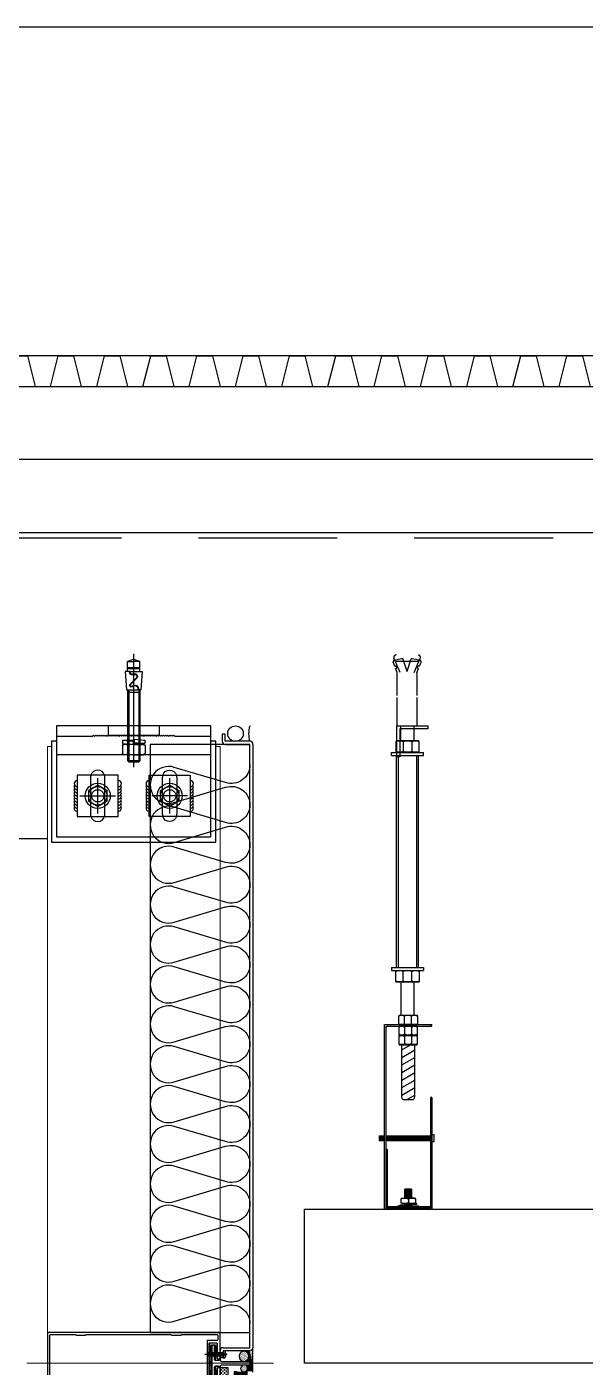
# Model space of a CAD drawing. Header units: millimetres. Extents: x 17311 to 801382, y -242618 to -104888.
# Drawn here: x 159675 to 160219, y -219112 to -217808 of the extents above; entities that cross this region are included whole.
import ezdxf

# ---------------------------------------------------------------- set-up
doc = ezdxf.new("R2010")
doc.units = ezdxf.units.MM
doc.header["$LTSCALE"] = 250
for name, pattern in [('A2', [8, 2, -2, 2, -2]), ('CENTER', [50.8, 31.75, -6.35, 6.35, -6.35]), ('CENTER2', [28.575, 19.05, -3.175, 3.175, -3.175]), ('HID', [2.8, 1.8, -1]), ('HIDDEN', [9.525, 6.35, -3.175]), ('HIDDEN2', [4.7625, 3.175, -1.5875])]:
    doc.linetypes.add(name, pattern=pattern)
for name, color, linetype in [('4-Pipe', 4, 'Continuous'), ('A-ELE-4', 4, 'Continuous'), ('A-ETC-8', 8, 'Continuous'), ('A-FIN', 6, 'Continuous'), ('A-FIN-8', 8, 'Continuous'), ('A-HAT-WIREMESH', 9, 'g_mesh'), ('A-WP', 1, 'HID'), ('B-AR', 7, 'Continuous'), ('EXTRUSION', 7, 'Continuous'), ('fastener', 1, 'Continuous'), ('GLASS', 7, 'Continuous'), ('ISL', 251, 'Continuous'), ('polyamide', 6, 'Continuous'), ('S-TEEL', 4, 'Continuous'), ('SCREW', 1, 'Continuous'), ('SEALANT', 252, 'Continuous'), ('W200', 7, 'Continuous'), ('배수판', 251, 'Continuous')]:
    doc.layers.add(name, color=color, linetype=linetype)
doc.layers.add('A-ELE-9', color=9, linetype='Continuous', lineweight=5)
doc.layers.add('CEN', color=1, linetype='Continuous', lineweight=9)
doc.styles.add('Gdim', font='')
doc.styles.get('Gdim').set_extended_font_data('Dotum')
doc.linetypes.add('g_mesh', pattern='A,10,-0.8,["X",Gdim,S=0.6,R=0,X=-0.15,Y=-0.3],-0.8', length=11.6)
pattern_1 = [(90, (81579.6663, 89232.96467), (-0.15875, 0.079375), [0, -0.15875])]

# ---------------------------------------------------------------- blocks, each defined once
blk = doc.blocks.new('커튼월 히든바_F')
at = {"layer": 'GLASS', "transparency": 33554687}
h = blk.add_hatch(dxfattribs=at)
h.set_pattern_fill('ANSI37', color=253, scale=10, angle=90, style=0)
h.set_pattern_definition([(315, (-462.3626, 2021.3178), (0.8838835, 0.8838835), []), (45, (-462.3626, 2021.3178), (-0.8838835, 0.8838835), [])])
h.paths.add_polyline_path([(-182, 8.5, 0.198912), (-181.7, 7.8, 0.112366), (-194.3, 7.8, 0.198912), (-194, 8.5), (-194, 15.5), (-193, 15.5), (-193, 16.2, 0.414214), (-192.3, 15.5), (-183.8, 15.5, 0.414035), (-183.1, 16.2), (-183.1, 15.5), (-182, 15.5)])
at = {"layer": 'SEALANT', "transparency": 33554687}
h = blk.add_hatch(dxfattribs=at)
h.set_pattern_fill('ANSI37', color=253, scale=0.5)
h.set_pattern_definition([(225, (58237.0189, -22344.7967), (1.122532015, -1.122532015), []), (315, (58237.0189, -22344.7967), (1.122532015, 1.122532015), [])])
h.paths.add_polyline_path([(-168, 14.5), (-176, 14.5), (-176, 31, 0.032752), (-168, 30)])
at = {"layer": 'SEALANT'}
h = blk.add_hatch(dxfattribs=at)
h.set_pattern_fill('DASH', color=253, scale=0.5, angle=90, style=0)
h.set_pattern_definition([(270, (-24016.0779, 66483.7451), (1.5875, -1.5875), [1.5875, -1.5875])])
h.paths.add_polyline_path([(-168, 14.5), (-176, 14.5), (-176, 4.5), (-168, 4.5)])
h = blk.add_hatch(dxfattribs=at)
h.set_pattern_fill('DOTS', color=8, scale=10, angle=248.1986)
h.set_pattern_definition([(248.1986, (-86538.2096, -35092.0081), (0.464238432, -0.5222680618), [0, -0.625])])
edge = h.paths.add_edge_path()
edge.add_ellipse((-191.4, 4.9), major_axis=(0, 3.37), ratio=1, start_angle=0, end_angle=360, ccw=False)
at = {"layer": 'SEALANT', "transparency": 33554687}
h = blk.add_hatch(dxfattribs=at)
h.set_pattern_fill('DOTS', color=253, scale=0.1, angle=90)
h.set_pattern_definition(pattern_1)
h.paths.add_polyline_path([(-167.9, 2.7), (-166.1, 2.7), (-166.1, 2.9), (-166.1, 3.8), (-166.1, 4.5), (-167.5, 4.5, -0.362029), (-168, 4.9, -0.057613), (-168.3, 2.5), (-168.1, 2.7, -0.198912)])
h = blk.add_hatch(dxfattribs=at)
h.set_pattern_fill('DOTS', color=253, scale=0.1, angle=270)
h.set_pattern_definition(pattern_1)
h.paths.add_polyline_path([(-167.9, -2.7), (-166.1, -2.7), (-166.1, -3), (-166.1, -3.8), (-166.1, -4.5), (-167.5, -4.5, 0.362029), (-168, -4.9, 0.057613), (-168.3, -2.5), (-168.1, -2.7, 0.198912)])
at = {"layer": 'B-AR'}
for points in [[(-165.3, 19, -0.414214), (-164.3, 20), (-158, 20, -0.414214), (-157.5, 19.5), (-157.5, -19.5, -0.414214), (-158, -20), (-164.3, -20, -0.414214), (-165.3, -19), (-165.3, -4.7, 0.414214), (-165.5, -4.5), (-167.5, -4.5, 0.414214), (-168, -5), (-168, -30), (0, -30), (0, 30), (-168, 30), (-168, 5, 0.414214), (-167.5, 4.5), (-165.5, 4.5, 0.414214), (-165.3, 4.7)], [(-130.6, -28), (-165.2, -28, -0.414214), (-165.7, -27.5), (-165.7, -22.7, -0.414214), (-165.2, -22.2), (-155.8, -22.2, 0.414214), (-155.3, -21.7), (-155.3, 21.7, 0.414214), (-155.8, 22.2), (-165.2, 22.2, -0.414214), (-165.7, 22.7), (-165.7, 27.5, -0.414214), (-165.2, 28), (-130.6, 28), (-130.1, 27.5), (-120.9, 27.5), (-120.4, 28), (-37.6, 28), (-37.1, 27.5), (-27.9, 27.5), (-27.4, 28), (-3, 28, -0.414214), (-2.5, 27.5), (-2.5, -27.5, -0.414214), (-3, -28), (-27.4, -28), (-27.9, -27.5), (-37.1, -27.5), (-37.6, -28), (-120.4, -28), (-120.9, -27.5), (-130.1, -27.5)], [(-163.6, -2.7, -0.414214), (-162.6, -3.7), (-162.6, -4.6, 0.298217), (-162.9, -5.1, 0.298217), (-162.6, -5.5), (-162.6, -16.3, 0.298217), (-162.9, -16.8, 0.414214), (-162.4, -17.3), (-160.4, -17.3, 0.414214), (-159.9, -16.8, 0.236068), (-160.1, -16.4), (-160.1, -0.4, 0.236068), (-159.9, 0, 0.236068), (-160.1, 0.4), (-160.1, 16.4, 0.236068), (-159.9, 16.8, 0.414214), (-160.4, 17.3), (-162.4, 17.3, 0.414214), (-162.9, 16.8, 0.298217), (-162.6, 16.3), (-162.6, 5.5, 0.298217), (-162.9, 5.1, 0.298217), (-162.6, 4.6), (-162.6, 3.7, -0.414214), (-163.6, 2.7), (-167.9, 2.7, 0.198912), (-168.1, 2.7), (-169, 1.8, -0.198911), (-169.7, 1.5), (-195.8, 1.5, 0.414214), (-197.3, 0, 0.414214), (-195.8, -1.5), (-169.7, -1.5, -0.198912), (-169, -1.8), (-168.3, -2.5, 0.198912), (-167.6, -2.7)]]:
    blk.add_lwpolyline(points, format="xyb", close=True, dxfattribs=at)
at = {"layer": 'CEN', "ltscale": 0.005}
blk.add_line((20, 0), (-220, 0), dxfattribs=at)
at = {"layer": 'GLASS', "color": 1, "linetype": 'Continuous'}
for p, q in [((-193.3, 15.5, 0), (-193.3, 22.5, 0)), ((-182.8, 15.5, 0), (-182.8, 22.5, 0))]:
    blk.add_line(p, q, dxfattribs=at)
at = {"layer": 'GLASS', "color": 1, "linetype": 'Continuous', "elevation": 0}
blk.add_lwpolyline([(-182, 8.5, 0.198912), (-181.7, 7.8, 0.112366), (-194.3, 7.8, 0.198912), (-194, 8.5), (-194, 15.5), (-193, 15.5), (-193, 16.2, 0.414214), (-192.3, 15.5), (-183.8, 15.5, 0.414035), (-183.1, 16.2), (-183.1, 15.5), (-182, 15.5)], format="xyb", close=True, dxfattribs=at)
for points in [[(-193, 15.5), (-193, 22.5), (-194, 22.5), (-194, 15.5)], [(-183.1, 15.5), (-183.1, 22.5), (-182, 22.5), (-182, 15.5)]]:
    blk.add_lwpolyline(points, close=True, dxfattribs=at)
for points in [[(-183.1, 16.2, -0.414214), (-183.8, 15.5), (-192.3, 15.5, -0.414214), (-193, 16.2), (-193, 22, -0.414214), (-192.5, 22.5), (-188.5, 22.5), (-188, 22), (-187.5, 22.5), (-183.6, 22.5, -0.414214), (-183.1, 22), (-183.1, 16.2)], [(-183.6, 16.2), (-183.6, 21.8, 0.414214), (-183.8, 22), (-192.3, 22, 0.414214), (-192.5, 21.8), (-192.5, 16.2, 0.414214), (-192.3, 16), (-183.8, 16, 0.414214), (-183.6, 16.2)]]:
    blk.add_lwpolyline(points, format="xyb", dxfattribs=at)
at = {"layer": 'GLASS', "color": 8, "linetype": 'Continuous'}
for centre in [(-191.6, 21.2, 0), (-191.6, 19.7, 0), (-191.6, 18.2, 0), (-191.6, 16.7, 0), (-190.3, 21.2, 0), (-190.3, 19.7, 0), (-190.3, 18.2, 0), (-190.3, 16.7, 0), (-188.8, 21.2, 0), (-188.8, 19.7, 0), (-188.8, 18.2, 0), (-188.8, 16.7, 0), (-187.3, 21.2, 0), (-187.3, 19.7, 0), (-187.3, 18.2, 0), (-187.3, 16.7, 0), (-185.8, 21.2, 0), (-185.8, 19.7, 0), (-185.8, 18.2, 0), (-185.8, 16.7, 0), (-184.3, 21.2, 0), (-184.3, 19.7, 0), (-184.3, 18.2, 0), (-184.3, 16.7, 0)]:
    blk.add_circle(centre, 0.65, dxfattribs=at)
at = {"layer": 'polyamide', "color": 5}
blk.add_lwpolyline([(-159.7, -17.9), (-159.7, 0), (-159.7, -17.9), (-163.1, -17.9), (-163.1, -3.5), (-163.6, -3), (-166.1, -3), (-166.1, -3.8), (-165.6, -4.3), (-165.1, -4.3), (-165.1, -6.4), (-164.8, -6.7), (-164.8, -17), (-165.1, -17), (-165.1, -19), (-164.6, -19.5), (-158.2, -19.5), (-157.7, -19), (-157.7, -17), (-158, -17), (-158, -6.5), (-157.7, -6.5), (-157.7, -2), (-158, -2), (-158, 2), (-157.7, 2), (-157.7, 6.5), (-158, 6.5), (-158, 17), (-157.7, 17), (-157.7, 19), (-158.2, 19.5), (-164.6, 19.5), (-165.1, 19), (-165.1, 17), (-164.8, 17), (-164.8, 6.7), (-165.1, 6.4), (-165.1, 4.3), (-165.6, 4.3), (-166.1, 3.8), (-166.1, 2.9), (-163.6, 2.9), (-163.1, 3.4), (-163.1, 17.8), (-159.7, 17.8), (-159.7, 0)], dxfattribs=at)
at = {"layer": 'SEALANT', "color": 4}
blk.add_lwpolyline([(-168, 30, -0.032752), (-176, 31)], format="xyb", dxfattribs=at)
blk.add_lwpolyline([(-168, 14.5), (-176, 14.5), (-176, 4.5), (-168, 4.5)], close=True, dxfattribs=at)
at = {"layer": 'SEALANT', "color": 8}
for centre, start, end in [((-179.4, 5.1), 346.7784, 359.2245), ((-179.4, -5.1), 0.7755, 13.2216)]:
    blk.add_arc(centre, 11.4, start, end, dxfattribs=at)
at = {"layer": 'SEALANT', "color": 4, "extrusion": (0, 0, -1)}
blk.add_ellipse((-191.4, 4.9, 0), major_axis=(0, 3.37), ratio=1, dxfattribs=at)
blk = doc.blocks.new('PH-4-16')
at = {"layer": 'SCREW'}
for p, q in [((-1.5, 0), (-1.5, -1)), ((1.5, 0), (1.5, -1.6)), ((0.1, -0.9), (-2, -1.2)), ((-2, -1.2), (-1.5, -1)), ((0.1, -1), (-2, -1.3)), ((-2, -1.3), (-1.5, -1.5)), ((2, -1.8), (-2, -2.4)), ((-2, -2.4), (-1.5, -2.2)), ((-2, -2.5), (-1.5, -2.7)), ((2, -3), (-2, -3.7)), ((-2, -3.6), (-1.5, -3.5)), ((-2, -3.8), (-1.5, -4)), ((2, -4.3), (-2, -4.9)), ((-2, -4.9), (-1.5, -4.7)), ((-2, -5), (-1.5, -5.2)), ((2, -5.5), (-2, -6.2)), ((-2, -6.1), (-1.5, -5.9)), ((-2, -6.2), (-1.5, -6.4)), ((2, -6.7), (-2, -7.4)), ((-2, -7.4), (-1.5, -7.2)), ((-2, -7.5), (-1.5, -7.7)), ((2, -8), (-2, -8.6)), ((-2, -8.6), (-1.5, -8.4)), ((-2, -8.7), (-1.5, -8.9)), ((2, -9.2), (-2, -9.9)), ((-2, -9.9), (-1.5, -9.7)), ((-2, -10), (-1.5, -10.2)), ((2, -10.5), (-2, -11.1)), ((-2, -11.1), (-1.5, -10.9)), ((-2, -11.2), (-1.5, -11.4)), ((2, -1.9), (-2, -2.5)), ((2, -3.1), (-2, -3.8)), ((2, -4.4), (-2, -5)), ((2, -5.6), (-2, -6.3)), ((2, -6.9), (-2, -7.5)), ((2, -8.1), (-2, -8.7)), ((2, -9.3), (-2, -10)), ((2, -10.6), (-2, -11.2)), ((0.1, -0.9), (-1.5, -1)), ((0.1, -1), (-1.5, -1.5)), ((-1.5, -1.5), (-1.5, -2.2)), ((1.5, -1.6), (-1.5, -2.2)), ((1.5, -2.1), (-1.5, -2.7)), ((-1.5, -2.7), (-1.5, -3.5)), ((1.5, -2.8), (-1.5, -3.5)), ((1.5, -3.3), (-1.5, -4)), ((1.5, -4.1), (-1.5, -4.7)), ((1.5, -4.6), (-1.5, -5.2)), ((-1.5, -5.2), (-1.5, -5.9)), ((1.5, -5.3), (-1.5, -5.9)), ((1.5, -5.8), (-1.5, -6.4)), ((-1.5, -6.4), (-1.5, -7.2)), ((1.5, -6.5), (-1.5, -7.2)), ((1.5, -7.1), (-1.5, -7.7)), ((-1.5, -7.7), (-1.5, -8.4)), ((1.5, -7.8), (-1.5, -8.4)), ((1.5, -8.3), (-1.5, -8.9)), ((-1.5, -8.9), (-1.5, -9.7)), ((1.5, -9), (-1.5, -9.7)), ((1.5, -9.5), (-1.5, -10.2)), ((-1.5, -10.2), (-1.5, -10.9)), ((1.5, -10.3), (-1.5, -10.9)), ((1.5, -10.8), (-1.5, -11.4)), ((-1.5, -11.4), (-1.5, -14.5)), ((-1.1, -12.6), (-1.1, -14.5)), ((1.5, -14.5), (0.4, -12.2)), ((1.5, -1.6), (2, -1.8)), ((2, -1.9), (1.5, -2.1)), ((1.5, -2.1), (1.5, -2.8)), ((2, -3), (1.5, -2.8)), ((2, -3.1), (1.5, -3.3)), ((1.5, -3.3), (1.5, -4.1)), ((2, -4.3), (1.5, -4.1)), ((2, -4.4), (1.5, -4.6)), ((1.5, -4.6), (1.5, -5.3)), ((2, -5.5), (1.5, -5.3)), ((2, -5.6), (1.5, -5.8)), ((1.5, -5.8), (1.5, -6.5)), ((2, -6.7), (1.5, -6.5)), ((2, -6.9), (1.5, -7.1)), ((1.5, -7.1), (1.5, -7.8)), ((2, -8), (1.5, -7.8)), ((2, -8.1), (1.5, -8.3)), ((1.5, -8.3), (1.5, -9)), ((2, -9.2), (1.5, -9)), ((2, -9.3), (1.5, -9.5)), ((1.5, -9.5), (1.5, -10.3)), ((2, -10.5), (1.5, -10.3)), ((2, -10.6), (1.5, -10.8)), ((1.5, -10.8), (1.5, -14.5)), ((-1.5, -14.5), (-1.1, -14.5)), ((0, -16), (-1.5, -14.5)), ((-1.1, -14.5), (0, -16)), ((0, -16), (1.5, -14.5))]:
    blk.add_line(p, q, dxfattribs=at)
at = {"layer": 'SCREW', "color": 1, "linetype": 'CENTER'}
blk.add_line((0, 4), (0, -17.7), dxfattribs=at)
at = {"layer": 'SCREW', "linetype": 'HIDDEN2'}
blk.add_line((-1.5, -4), (-1.5, -4.7), dxfattribs=at)
at = {"layer": 'SCREW'}
blk.add_lwpolyline([(3.5, 1), (3.5, 0), (-3.5, 0), (-3.5, 1, -0.336479), (-2.5, 2.2, -0.138717), (2.5, 2.2, -0.336479)], format="xyb", close=True, dxfattribs=at)
blk.add_lwpolyline([(-2.5, 2.2), (-2.3, 2), (-2.1, 1.9), (-1.8, 1.9), (-1.5, 2), (-1.3, 2), (-1, 2.1), (-0.8, 2.1), (-0.7, 2.1), (-0.6, 2.1), (-0.5, 2), (-0.5, 1.8), (-0.5, 1.6), (-0.5, 1.4), (-0.5, 1.2), (-0.5, 1), (-0.5, 0.8), (-0.4, 0.7), (-0.3, 0.6), (-0.1, 0.6), (0, 0.5), (0.1, 0.6), (0.3, 0.6), (0.4, 0.7), (0.5, 0.8), (0.5, 1), (0.5, 1.2), (0.5, 1.4), (0.5, 1.6), (0.5, 1.8), (0.5, 2), (0.6, 2.1), (0.7, 2.1), (0.8, 2.1), (1, 2.1), (1.3, 2), (1.5, 2), (1.8, 1.9), (2.1, 1.9), (2.3, 2), (2.5, 2.2)], dxfattribs=at)
for centre, radius, start, end in [((-1.9, -1.2), 0.0931, 139.8661, 209.9246), ((-1.9, -2.5), 0.0931, 139.8661, 209.9246), ((-1.9, -3.7), 0.0931, 139.8661, 209.9246), ((-1.9, -4.9), 0.0931, 139.8661, 209.9246), ((-1.9, -6.2), 0.0931, 139.8661, 209.9246), ((-1.9, -7.4), 0.0931, 139.8661, 209.9246), ((-1.9, -8.7), 0.0931, 139.8661, 209.9246), ((-1.9, -9.9), 0.0931, 139.8661, 209.9246), ((-1.9, -11.2), 0.0931, 139.8661, 209.9246), ((-0.3, -12.6), 0.815, 27.365, 180), ((0, -0.9), 0.0605, 310.7271, 69.3149), ((1.9, -1.8), 0.0931, 319.8661, 29.9246), ((1.9, -3.1), 0.0931, 319.8661, 29.9246), ((1.9, -4.3), 0.0931, 319.8661, 29.9246), ((1.9, -5.6), 0.0931, 319.8661, 29.9246), ((1.9, -6.8), 0.0931, 319.8661, 29.9246), ((1.9, -8), 0.0931, 319.8661, 29.9246), ((1.9, -9.3), 0.0931, 319.8661, 29.9246), ((1.9, -10.5), 0.0931, 319.8661, 29.9246)]:
    blk.add_arc(centre, radius, start, end, dxfattribs=at)
blk = doc.blocks.new('A$C632c858f')
at = {"layer": 'A-ETC-8'}
blk.add_arc((-2.8, 0), 24, 341.8248, 18.1752, dxfattribs=at)
blk.add_ellipse((34, 0), major_axis=(7.59, 0), ratio=0.987937, dxfattribs=at)
blk = doc.blocks.new('m12 set anchor')
at = {"layer": 'A-ETC-8'}
for p, q in [((0, 14), (-9.5, 14)), ((-4.8, 21), (-6, 19.8)), ((-6, 19.8), (6, 19.8)), ((-6, -49), (-6, 19.8)), ((-4.8, 21), (4.8, 21)), ((-4.8, -49), (-4.8, 21)), ((0, 26), (0, -84)), ((0, 14), (9.5, 14)), ((6, 19.8), (4.8, 21)), ((4.8, -49), (4.8, 21)), ((6, -49), (6, 19.8)), ((-11, 5.5), (-11, 12.5)), ((-10.8, 3), (-0.5, 4)), ((-10.8, 0), (-10.8, 3)), ((-10.8, 0), (-0.5, 1)), ((-10.8, 0), (0.5, 0)), ((0, 4), (-9.5, 4)), ((-5.5, 5.5), (-5.5, 12.5)), ((-0.5, 1), (-0.5, 4)), ((10.7, 3), (-0.5, 3)), ((0, 4), (9.5, 4)), ((0.5, 2), (10.7, 3)), ((0.5, -1), (0.5, 2)), ((0.5, -1), (10.7, 0)), ((5.5, 5.5), (5.5, 12.5)), ((10.7, 0), (10.7, 3)), ((11, 5.5), (11, 12.5)), ((-8.2, -67), (-7, -49)), ((-7, -49), (0, -49)), ((6, -46.6), (-6, -46.6)), ((0, -49), (3.9, -49)), ((7, -49), (4.4, -49)), ((8.2, -67), (7, -49)), ((2.6, -60.8), (-3.6, -54.7)), ((2.9, -60.5), (-3.2, -54.4)), ((-2.4, -64.1), (1.2, -64.1)), ((-2.4, -64.6), (1.2, -64.6)), ((-3.6, -67), (-8.2, -67)), ((-6, -67), (-6, -76.6)), ((6, -69.4), (-6, -69.4)), ((6, -70.6), (-6, -70.6)), ((0, -79), (-6, -76.6)), ((-6, -76.6), (0, -76.6)), ((-2.4, -67), (0, -67)), ((0, -67), (8.2, -67)), ((6, -76.6), (0, -76.6)), ((0, -79), (6, -76.6)), ((6, -67), (6, -76.6))]:
    blk.add_line(p, q, dxfattribs=at)
for centre, radius, start, end in [((-9.5, 12.5), 1.47, 90, 180), ((-7, 12.5), 1.47, 0, 90), ((-4, 12.5), 1.47, 90, 180), ((4, 12.5), 1.47, 0, 90), ((7, 12.5), 1.47, 90, 180), ((9.5, 12.5), 1.47, 0, 90), ((-9.5, 5.5), 1.47, 180, 270), ((-7, 5.5), 1.47, 270, 0), ((-4, 5.5), 1.47, 180, 270), ((4, 5.5), 1.47, 270, 0), ((7, 5.5), 1.47, 180, 270), ((9.5, 5.5), 1.47, 270, 0), ((-2.4, -53.5), 1.68, 45, 225), ((1, -50.1), 3.6, 225, 18.0378), ((1, -50.1), 3.12, 225, 20.9333), ((-2.4, -65.8), 1.68, 90, 225.5847), ((-2.4, -53.5), 1.2, 45, 225), ((-2.4, -65.8), 1.2, 90, 270), ((1.2, -62.2), 2.4, 270, 45), ((1.2, -62.2), 1.92, 270, 45)]:
    blk.add_arc(centre, radius, start, end, dxfattribs=at)
blk = doc.blocks.new('A$C71b1a491')
h = blk.add_hatch()
h.set_pattern_fill('ANSI31', color=256, scale=2, angle=345, style=0)
h.set_pattern_definition([(30, (-69980.404, 28209.7964), (-3.175, 5.4992613), [])])
h.paths.add_polyline_path([(34.5, 159.9), (21.8, 159.9), (21.8, 109.1, 0.414214), (24.6, 106.3), (31.7, 106.3, 0.414214), (34.5, 109.1)])
h = blk.add_hatch()
h.set_pattern_fill('ANSI31', color=256, scale=5.333333, angle=345, style=0)
h.set_pattern_definition([(30, (-1833.8907, 253.7982), (-0.33333333, 0.57735027), [])])
h.paths.add_polyline_path([(31.5, 19.3), (25, 19.3), (25, 10.6), (31.5, 10.6)])
at = {"linetype": 'A2'}
for p, q in [((22.1, 535.3), (14.2, 533.5)), ((20.3, 521.9), (14.3, 535.8)), ((40, 533.5), (32.1, 535.3)), ((33.9, 521.9), (39.9, 535.8)), ((15, 528), (13.4, 532)), ((15, 528), (16.2, 528.5)), ((15.9, 525.7), (17.2, 526.2)), ((17.4, 521.9), (15.9, 525.7)), ((17.2, 526.2), (16.2, 528.5)), ((37.8, 532.8), (16.4, 532.8)), ((17.4, 499.7), (17.4, 521.9)), ((27.1, 523), (23.4, 534.5)), ((27.1, 523), (30.8, 534.5)), ((36.7, 521.9), (38.3, 525.7)), ((36.7, 521.9), (36.7, 499.7)), ((37, 526.2), (38, 528.5)), ((38.3, 525.7), (37, 526.2)), ((39.2, 528), (38, 528.5)), ((39.2, 528), (40.8, 532)), ((17.4, 470), (17.4, 497.5)), ((36.7, 497.5), (36.7, 470))]:
    blk.add_line(p, q, dxfattribs=at)
for p, q in [((21.1, 455.5), (21.1, 470)), ((33.9, 455.5), (33.9, 470)), ((11.9, 444.1), (43.1, 444.1)), ((11.9, 441.3), (11.9, 444.1)), ((23.3, 454.5), (23.3, 445.1)), ((31.8, 454.5), (31.8, 445.1)), ((43.1, 441.3), (43.1, 444.1)), ((11.9, 441.3), (43.1, 441.3)), ((16.9, 235), (16.9, 441.3)), ((38.2, 235), (38.2, 441.3)), ((11.9, 235), (43.1, 235)), ((11.9, 235), (11.9, 232.2)), ((43.1, 235), (43.1, 232.2)), ((11.9, 232.2), (43.1, 232.2)), ((23.3, 221.8), (23.3, 231.2)), ((31.8, 221.8), (31.8, 231.2)), ((21.2, 188.6), (21.2, 220.8)), ((33.8, 188.6), (33.8, 220.8)), ((18.9, 187.8), (19.5, 188.6)), ((18.9, 180.3), (18.9, 187.8)), ((19.5, 188.6), (36.5, 188.6)), ((24.6, 180.3), (24.6, 187.8)), ((31.4, 180.3), (31.4, 187.8)), ((36.5, 188.6), (37.1, 187.8)), ((37.1, 187.8), (37.1, 180.3)), ((5.2, 0), (5.2, 179.5)), ((5.2, 179.5), (51.1, 179.5)), ((6.6, 1.4), (6.6, 178.1)), ((6.6, 178.1), (51.1, 178.1)), ((19.5, 179.5), (18.9, 180.3)), ((19.5, 178.1), (18.9, 177.3)), ((18.9, 177.3), (18.9, 169.8)), ((18.9, 169.8), (19.5, 169)), ((36.5, 179.5), (19.5, 179.5)), ((36.5, 178.1), (19.5, 178.1)), ((24.6, 177.3), (24.6, 169.8)), ((31.4, 177.3), (31.4, 169.8)), ((37.1, 180.3), (36.5, 179.5)), ((37.1, 177.3), (36.5, 178.1)), ((36.5, 169), (37.1, 169.8)), ((37.1, 169.8), (37.1, 177.3)), ((51.1, 178.1), (51.1, 179.5)), ((19.5, 169), (18.9, 168.2)), ((18.9, 168.2), (18.9, 160.7)), ((18.9, 160.7), (19.5, 159.9)), ((19.5, 169), (36.5, 169)), ((36.5, 169), (19.5, 169)), ((19.5, 159.9), (36.5, 159.9)), ((21.8, 109.1), (21.8, 159.9)), ((24.6, 168.2), (24.6, 160.7)), ((31.4, 168.2), (31.4, 160.7)), ((34.5, 109.1), (34.5, 159.9)), ((37.1, 168.2), (36.5, 169)), ((36.5, 159.9), (37.1, 160.7)), ((37.1, 160.7), (37.1, 168.2)), ((31.7, 106.3), (24.6, 106.3)), ((49.7, 108.5), (49.7, 1.4)), ((51.1, 108.5), (49.7, 108.5)), ((51.1, 108.5), (51.1, 0)), ((0, 71.4), (5.2, 71.4)), ((0, 71.4), (0, 66.7)), ((0, 70.7), (2.3, 66.7)), ((0, 69.2), (1.5, 66.7)), ((0, 67.8), (0.6, 66.7)), ((0, 66.7), (5.2, 66.7)), ((0.5, 71.3), (3.2, 66.7)), ((1.3, 71.3), (4, 66.7)), ((2.1, 71.3), (4.8, 66.7)), ((3, 71.4), (5.2, 67.6)), ((3.8, 71.4), (5.2, 69)), ((4.6, 71.4), (5.2, 70.5)), ((6.6, 71.4), (49.7, 71.4)), ((6.6, 70.2), (8.6, 66.7)), ((6.6, 68.7), (7.8, 66.7)), ((6.6, 67.3), (6.9, 66.7)), ((6.6, 66.7), (49.7, 66.7)), ((6.8, 71.3), (9.4, 66.7)), ((7.6, 71.3), (10.3, 66.7)), ((8.4, 71.3), (11.1, 66.7)), ((9.3, 71.3), (12, 66.7)), ((10.1, 71.3), (12.8, 66.7)), ((11, 71.3), (13.6, 66.7)), ((11.8, 71.3), (14.5, 66.7)), ((12.6, 71.3), (15.3, 66.7)), ((13.5, 71.3), (16.1, 66.7)), ((14.3, 71.3), (17, 66.7)), ((15.1, 71.4), (17.8, 66.7)), ((16, 71.4), (18.6, 66.7)), ((16.8, 71.4), (19.5, 66.7)), ((17.6, 71.4), (20.3, 66.7)), ((18.5, 71.4), (21.2, 66.7)), ((19.3, 71.4), (22, 66.7)), ((20.2, 71.4), (22.8, 66.7)), ((21, 71.4), (23.7, 66.7)), ((21.8, 71.4), (24.5, 66.7)), ((22.7, 71.4), (25.4, 66.7)), ((23.5, 71.4), (26.2, 66.7)), ((24.3, 71.4), (27, 66.7)), ((25.2, 71.4), (27.9, 66.7)), ((26, 71.4), (28.7, 66.7)), ((26.9, 71.4), (29.5, 66.7)), ((27.7, 71.4), (30.4, 66.7)), ((28.5, 71.4), (31.2, 66.7)), ((29.4, 71.4), (32.1, 66.7)), ((30.2, 71.4), (32.9, 66.7)), ((31.1, 71.4), (33.7, 66.7)), ((31.9, 71.4), (34.6, 66.7)), ((32.7, 71.4), (35.4, 66.7)), ((33.6, 71.4), (36.3, 66.7)), ((34.4, 71.4), (37.1, 66.7)), ((35.3, 71.4), (37.9, 66.7)), ((36.1, 71.4), (38.8, 66.7)), ((36.9, 71.4), (39.6, 66.7)), ((37.7, 71.4), (40.4, 66.7)), ((38.6, 71.4), (41.3, 66.7)), ((39.4, 71.4), (42.1, 66.7)), ((40.3, 71.4), (42.9, 66.7)), ((41.1, 71.4), (43.8, 66.7)), ((41.9, 71.4), (44.6, 66.7)), ((42.8, 71.4), (45.5, 66.7)), ((43.6, 71.4), (46.3, 66.7)), ((44.5, 71.4), (47.1, 66.7)), ((45.3, 71.4), (48, 66.7)), ((46.1, 71.4), (48.8, 66.7)), ((47, 71.4), (49.7, 66.7)), ((47.8, 71.4), (49.7, 68.1)), ((48.7, 71.4), (49.7, 69.5)), ((49.5, 71.4), (49.7, 71)), ((51.1, 72.5), (53.5, 72.5)), ((51.1, 65.6), (51.1, 72.5)), ((51.1, 65.6), (53.5, 65.6)), ((53.5, 65.6), (53.5, 72.5)), ((31.5, 19.3), (25, 19.3)), ((31.5, 19.3), (25, 19.3)), ((51.1, 0), (5.2, 0)), ((49.7, 1.4), (6.6, 1.4)), ((21.7, 10.6), (28.1, 10.6)), ((28.3, 9.6), (28.3, 6.6)), ((28.3, 9.6), (28.3, 6.6)), ((34.8, 10.6), (28.5, 10.6))]:
    blk.add_line(p, q)
at = {"linetype": 'HIDDEN'}
for p, q in [((18.6, 235), (18.6, 441.3)), ((36.5, 235), (36.5, 441.3))]:
    blk.add_line(p, q, dxfattribs=at)
at = {"elevation": 0}
for points in [[(38.9, 445.1), (38.9, 454.5), (38.2, 455.5), (16.9, 455.5), (16.2, 454.5), (16.2, 445.1), (16.9, 444.1), (38.2, 444.1)], [(38.9, 231.2), (38.9, 221.8), (38.2, 220.8), (16.9, 220.8), (16.2, 221.8), (16.2, 231.2), (16.9, 232.2), (38.2, 232.2)], [(21.7, 10.6), (34.8, 10.6), (35.3, 10.1), (35.3, 6.1), (34.8, 5.6), (21.7, 5.6), (21.2, 6.1), (21.2, 10.1)]]:
    blk.add_lwpolyline(points, close=True, dxfattribs=at)
for points in [[(38.9, 454.5, 0.218444), (31.8, 454.5, 0.182037), (23.3, 454.5, 0.218444), (16.2, 454.5)], [(38.9, 445.1, -0.218444), (31.8, 445.1, -0.182037), (23.3, 445.1, -0.218444), (16.2, 445.1)], [(38.9, 231.2, 0.218444), (31.8, 231.2, 0.182037), (23.3, 231.2, 0.218444), (16.2, 231.2)], [(38.9, 221.8, -0.218444), (31.8, 221.8, -0.182037), (23.3, 221.8, -0.218444), (16.2, 221.8)]]:
    blk.add_lwpolyline(points, format="xyb", dxfattribs=at)
for points in [[(49.2, 2), (7.1, 2), (7.1, 58.2), (7.8, 58.2), (7.8, 2.7), (48.5, 2.7)], [(25, 10.6), (25, 19.3)], [(25, 10.6), (25, 19.3)], [(31.5, 19.3), (31.5, 10.6)], [(31.5, 19.3), (31.5, 10.6)], [(48.5, 2.7), (48.5, 2.7), (49.2, 2.7), (49.2, 2.7)], [(49.2, 2.7), (49.2, 2)]]:
    blk.add_lwpolyline(points, dxfattribs=at)
for points in [[(18.3, 3.2), (37.9, 3.2, -0.414214), (38.1, 3), (38.1, 2.9, -0.414214), (37.9, 2.7), (18.3, 2.7, -0.414214), (18.1, 2.9), (18.1, 3, -0.414214)], [(20.4, 4.2), (36, 5.6, -0.414214), (36.2, 5.4), (36.2, 4.8, -0.414214), (36, 4.6), (20.5, 3.2, -0.414214), (20.3, 3.4), (20.2, 4, -0.414214)]]:
    blk.add_lwpolyline(points, format="xyb", close=True, dxfattribs=at)
at = {"linetype": 'A2'}
for centre, radius, start, end in [((16.4, 536.7), 2.27, 90, 203.4287), ((22.4, 534.2), 1.13, 17.6501, 102.5288), ((31.8, 534.2), 1.13, 77.4712, 162.3499), ((37.8, 536.7), 2.27, 336.5713, 90), ((14.5, 532.4), 1.13, 102.5288, 201.8014), ((39.7, 532.4), 1.13, 338.1986, 77.4712)]:
    blk.add_arc(centre, radius, start, end, dxfattribs=at)
for centre, radius, start, end in [((21.8, 181.6), 6.8, 65.3553, 114.6447), ((28, 178.7), 9.66, 69.3661, 110.6339), ((34.2, 181.6), 6.8, 65.3553, 114.6447), ((21.8, 186.5), 6.8, 245.3553, 294.6447), ((28, 189.3), 9.66, 249.3661, 290.6339), ((34.2, 186.5), 6.8, 245.3553, 294.6447), ((24.6, 109.1), 2.81, 180, 270), ((31.7, 109.1), 2.81, 270, 0), ((24.5, 3), 7.53, 60.1372, 115.9875), ((24.5, 13.1), 7.53, 244.0125, 299.8628), ((32, 3), 7.53, 64.0125, 119.8628), ((32, 13.1), 7.53, 240.1372, 295.9875)]:
    blk.add_arc(centre, radius, start, end)
at = {"extrusion": (0, 0, -1)}
for centre, major_axis, start_param, end_param in [((21.8, 171.1), (-4.81, 4.81), 0.355267, 1.215529), ((21.8, 176), (-4.81, 4.81), 3.49686, 4.357122), ((28, 168.3), (-6.83, 6.83), 0.425268, 1.145528), ((28, 178.9), (-6.83, 6.83), 3.566861, 4.287121), ((34.2, 171.1), (-4.81, 4.81), 0.355267, 1.215529), ((34.2, 176), (4.81, 4.81), 1.926063, 2.786326), ((21.8, 162), (-4.81, 4.81), 0.355267, 1.215529), ((21.8, 166.9), (-4.81, 4.81), 3.49686, 4.357122), ((28, 159.2), (-6.83, 6.83), 0.425268, 1.145528), ((28, 169.8), (-6.83, 6.83), 3.566861, 4.287121), ((34.2, 162), (-4.81, 4.81), 0.355267, 1.215529), ((34.2, 166.9), (4.81, 4.81), 1.926063, 2.786326)]:
    blk.add_ellipse(centre, major_axis=major_axis, ratio=1, start_param=start_param, end_param=end_param, dxfattribs=at)

msp = doc.modelspace()

# ---------------------------------------------------------------- hatches: boundary and pattern name
at = {"layer": 'SEALANT', "transparency": 33554687}
h = msp.add_hatch(dxfattribs=at)
h.set_pattern_fill('DOTS', color=253, scale=0.5)
h.set_pattern_definition([(360, (100265.4513, 28630.7731), (0.396875, 0.79375), [0, -0.79375])])
edge = h.paths.add_edge_path()
edge.add_line((159886.6, -219096.2), (159887.5, -219096.3))
edge.add_line((159887.5, -219096.3), (159888.2, -219096.5))
edge.add_line((159888.2, -219096.5), (159889, -219097))
edge.add_line((159889, -219097), (159889.6, -219097.6))
edge.add_line((159889.6, -219097.6), (159890.2, -219098.3))
edge.add_line((159890.2, -219098.3), (159890.6, -219099.1))
edge.add_line((159890.6, -219099.1), (159890.9, -219100.1))
edge.add_line((159890.9, -219100.1), (159891, -219101))
edge.add_line((159891, -219101), (159891, -219102))
edge.add_line((159891, -219102), (159890.9, -219103))
edge.add_line((159890.9, -219103), (159890.6, -219103.9))
edge.add_line((159890.6, -219103.9), (159890.2, -219104.8))
edge.add_line((159890.2, -219104.8), (159889.6, -219105.5))
edge.add_line((159889.6, -219105.5), (159889, -219106))
edge.add_line((159889, -219106), (159889.3, -219106.9))
edge.add_line((159889.3, -219106.9), (159891.1, -219106.9))
edge.add_arc((159891.1, -219108.4), 1.5, 270.0002, 450, ccw=False)
edge.add_line((159891.1, -219109.9), (159889.3, -219109.9))
edge.add_line((159889.3, -219109.9), (159889.3, -219116.1))
edge.add_arc((159881.5, -219078.9), 38.1, 281.706, 283.2479)
edge.add_line((159890.3, -219115.9), (159894.3, -219115.9))
edge.add_arc((159894.3, -219116.9), 1, 370.5973, 450, ccw=False)
edge.add_arc((160059, -219105.1), 164.2, 175.9946, 184.0727, ccw=False)
edge.add_arc((159892.3, -219093.2), 3, 270, 351.8057, ccw=False)
edge.add_line((159892.3, -219096.2), (159886.6, -219096.2))
at = {"layer": 'SEALANT'}
h = msp.add_hatch(dxfattribs=at)
h.set_pattern_fill('DOTS', color=8, scale=10, angle=248.1986)
h.set_pattern_definition([(248.1986, (87031.3765, -254202.93116), (0.464238432, -0.522268062), [0, -0.625])])
edge = h.paths.add_edge_path()
edge.add_ellipse((159886.6, -219101.5), major_axis=(0, 5.37), ratio=0.819603, start_angle=0, end_angle=360)

# ---------------------------------------------------------------- linework, layer by layer
at = {"color": 6, "elevation": 0}
msp.add_lwpolyline([(159704.3, -218503.4), (159699.3, -218503.4), (159699.3, -218601.4), (159859.3, -218601.4), (159859.3, -218503.4), (159854.3, -218503.4)], dxfattribs=at)
at = {"layer": '4-Pipe', "color": 1}
for centre, start, end in [((159724.3, -218544.5, 0), 90, 270), ((159724.3, -218547.5, 0), 150, 270), ((159764.3, -218544.5, 0), 270, 90), ((159764.3, -218547.5, 0), 270, 30), ((159794.3, -218544.5, 0), 90, 270), ((159794.3, -218547.5, 0), 150, 270), ((159834.3, -218544.5, 0), 270, 90), ((159834.3, -218547.5, 0), 270, 30), ((159724.3, -218550.5, 0), 150, 270), ((159724.3, -218553.5, 0), 150, 270), ((159724.3, -218556.5, 0), 150, 270), ((159724.3, -218559.5, 0), 150, 270), ((159764.3, -218550.5, 0), 270, 30), ((159764.3, -218553.5, 0), 270, 30), ((159764.3, -218556.5, 0), 270, 30), ((159764.3, -218559.5, 0), 270, 30), ((159794.3, -218550.5, 0), 150, 270), ((159794.3, -218553.5, 0), 150, 270), ((159794.3, -218556.5, 0), 150, 270), ((159794.3, -218559.5, 0), 150, 270), ((159834.3, -218550.5, 0), 270, 30), ((159834.3, -218553.5, 0), 270, 30), ((159834.3, -218556.5, 0), 270, 30), ((159834.3, -218559.5, 0), 270, 30), ((159724.3, -218562.5, 0), 150, 270), ((159724.3, -218565.5, 0), 150, 270), ((159724.3, -218568.5, 0), 150, 270), ((159764.3, -218562.5, 0), 270, 30), ((159764.3, -218565.5, 0), 270, 30), ((159764.3, -218568.5, 0), 270, 30), ((159794.3, -218562.5, 0), 150, 270), ((159794.3, -218565.5, 0), 150, 270), ((159794.3, -218568.5, 0), 150, 270), ((159834.3, -218562.5, 0), 270, 30), ((159834.3, -218565.5, 0), 270, 30), ((159834.3, -218568.5, 0), 270, 30)]:
    msp.add_arc(centre, 3, start, end, dxfattribs=at)
at = {"layer": 'A-ELE-4'}
msp.add_line((154895.3, -217808.4), (162090.3, -217808.4), dxfattribs=at)
msp.add_lwpolyline([(163345.3, -219108.4), (159945.3, -219108.4), (159945.3, -218958.4), (163345.3, -218958.4)], close=True, dxfattribs=at)
at = {"layer": 'A-ELE-9'}
for p, q in [((159695.3, -219078.4, 0), (159695.3, -218508.4, 0)), ((159699.3, -218508.4, 0), (159695.3, -218508.4, 0)), ((159863.3, -218508.4, 0), (159859.3, -218508.4, 0)), ((159863.3, -219078.4, 0), (159863.3, -218508.4, 0))]:
    msp.add_line(p, q, dxfattribs=at)
at = {"layer": 'A-ETC-8', "elevation": 0}
msp.add_lwpolyline([(160035.3, -218488.4), (160065.3, -218488.4), (160065.3, -218491.4), (160038.3, -218491.4), (160038.3, -218518.4), (160035.3, -218518.4)], close=True, dxfattribs=at)
at = {"layer": 'A-FIN'}
for p, q in [((158687.3, -218158.4), (162987.3, -218158.4, 0)), ((159892.3, -219093.2, 0), (159892.3, -218506.4, 0)), ((159895.3, -218506.4, 0), (159895.3, -219093.2, 0)), ((159866.3, -219093.2, 0), (159892.3, -219093.2, 0)), ((159866.3, -219093.2, 0), (159892.3, -219093.2, 0)), ((159863.3, -219103.2, 0), (159863.3, -219096.2, 0)), ((159866.3, -219103.2, 0), (159863.3, -219103.2, 0)), ((159866.3, -219103.2, 0), (159863.3, -219103.2, 0)), ((159892.3, -219096.2, 0), (159866.3, -219096.2, 0)), ((159866.3, -219096.2, 0), (159866.3, -219103.2, 0)), ((159892.3, -219096.2, 0), (159866.3, -219096.2, 0)), ((159866.3, -219096.2, 0), (159866.3, -219103.2, 0))]:
    msp.add_line(p, q, dxfattribs=at)
at = {"layer": 'A-FIN', "elevation": 0}
msp.add_lwpolyline([(159895.3, -218506.4, 0.414214), (159892.3, -218503.4), (159868.3, -218503.4), (159868.3, -218496.4), (159865.3, -218496.4), (159865.3, -218503.4, 0.414214), (159868.3, -218506.4), (159892.3, -218506.4)], format="xyb", dxfattribs=at)
at = {"layer": 'A-FIN'}
for centre, start, end in [((159866.3, -219096.2, 0), 90, 180), ((159866.3, -219096.2, 0), 90, 180), ((159892.3, -219093.2, 0), 270, 0)]:
    msp.add_arc(centre, 3, start, end, dxfattribs=at)
at = {"layer": 'A-FIN-8'}
msp.add_line((158787.3, -218300.4, 0), (162977, -218300.4, 0), dxfattribs=at)
at = {"layer": 'A-HAT-WIREMESH', "ltscale": 0.6}
msp.add_line((162987.3, -218229.4, 0), (158687.3, -218229.4), dxfattribs=at)
at = {"layer": 'A-WP', "ltscale": 0.3}
msp.add_line((158792.3, -218305.4, 0), (162980.1, -218305.4, 0), dxfattribs=at)
at = {"layer": 'fastener', "linetype": 'CENTER2'}
for p, q in [((159744.3, -218573.7, 0), (159744.3, -218539.2, 0)), ((159814.3, -218573.7, 0), (159814.3, -218539.2, 0)), ((159727, -218556.4, 0), (159761.5, -218556.4, 0)), ((159831.5, -218556.4, 0), (159797, -218556.4, 0))]:
    msp.add_line(p, q, dxfattribs=at)
at = {"layer": 'fastener', "elevation": 0}
for points in [[(159744.3, -218566.8), (159753.3, -218561.6), (159753.3, -218551.2), (159744.3, -218546), (159735.3, -218551.2), (159735.3, -218561.6)], [(159814.3, -218566.8), (159805.3, -218561.6), (159805.3, -218551.2), (159814.3, -218546), (159823.3, -218551.2), (159823.3, -218561.6)]]:
    msp.add_lwpolyline(points, close=True, dxfattribs=at)
at = {"layer": 'fastener'}
for centre, radius in [((159744.3, -218556.4, 0), 12.2), ((159744.3, -218556.4, 0), 9), ((159814.3, -218556.4, 0), 12.2), ((159814.3, -218556.4, 0), 9)]:
    msp.add_circle(centre, radius, dxfattribs=at)
at = {"layer": 'fastener', "linetype": 'HIDDEN'}
for centre in [(159744.3, -218556.4, 0), (159814.3, -218556.4, 0)]:
    msp.add_circle(centre, 6, dxfattribs=at)
at = {"layer": 'ISL'}
msp.add_line((159695.3, -218598.4), (159105.3, -218598.4), dxfattribs=at)
at = {"layer": 'ISL', "elevation": 0}
msp.add_lwpolyline([(159892.3, -218506.4), (159795.3, -218506.4), (159795.3, -219078.4), (159892.3, -219078.4)], close=True, dxfattribs=at)
msp.add_lwpolyline([(159892.3, -218526.4, -0.509267), (159868.7, -218543.6), (159818.8, -218528.7, 1.372593), (159818.8, -218563), (159868.7, -218548.1, -0.509267), (159892.3, -218565.2, -0.509267), (159868.7, -218582.4), (159818.8, -218567.5, 1.372593), (159818.8, -218601.8), (159868.7, -218586.9, -0.509267), (159892.3, -218604, -0.509267), (159868.7, -218621.2), (159818.8, -218606.3, 1.372593), (159818.8, -218640.6), (159868.7, -218625.7, -0.509267), (159892.3, -218642.8, -0.509267), (159868.7, -218660), (159818.8, -218645.1, 1.372593), (159818.8, -218679.4), (159868.7, -218664.5, -0.509267), (159892.3, -218681.6, -0.509267), (159868.7, -218698.8), (159818.8, -218683.9, 1.372593), (159818.8, -218718.2), (159868.7, -218703.3, -0.509267), (159892.3, -218720.4, -0.509267), (159868.7, -218737.6), (159818.8, -218722.7, 1.372593), (159818.8, -218757), (159868.7, -218742.1, -0.509267), (159892.3, -218759.2, -0.509267), (159868.7, -218776.4), (159818.8, -218761.5, 1.372593), (159818.8, -218795.8), (159868.7, -218780.9, -0.509267), (159892.3, -218798, -0.509267), (159868.7, -218815.2), (159818.8, -218800.3, 1.372593), (159818.8, -218834.6), (159868.7, -218819.7, -0.509267), (159892.3, -218836.8, -0.509267), (159868.7, -218854), (159818.8, -218839.1, 1.372593), (159818.8, -218873.4), (159868.7, -218858.5, -0.509267), (159892.3, -218875.6, -0.509267), (159868.7, -218892.8), (159818.8, -218877.9, 1.372593), (159818.8, -218912.2), (159868.7, -218897.3, -0.509267), (159892.3, -218914.4, -0.509267), (159868.7, -218931.6), (159818.8, -218916.7, 1.372593), (159818.8, -218951), (159868.7, -218936.1, -0.509267), (159892.3, -218953.2, -0.509267), (159868.7, -218970.4), (159818.8, -218955.5, 1.372593), (159818.8, -218989.8), (159868.7, -218974.9, -0.509267), (159892.3, -218992, -0.509267), (159868.7, -219009.2), (159818.8, -218994.3, 1.372593), (159818.8, -219028.6), (159868.7, -219013.7, -0.509267), (159892.3, -219030.8, -0.509267), (159868.7, -219048), (159818.8, -219033.1, 1.372593), (159818.8, -219067.4), (159868.7, -219052.5, -0.509267), (159892.3, -219069.6)], format="xyb", dxfattribs=at)
at = {"layer": 'S-TEEL'}
msp.add_line((159854.3, -218516.4, 0), (159704.3, -218516.4, 0), dxfattribs=at)
at = {"layer": 'S-TEEL', "elevation": 0}
for points in [[(159854.3, -218596.4), (159854.3, -218488.4), (159704.3, -218488.4), (159704.3, -218596.4)], [(159724.3, -218536.4), (159724.3, -218576.4), (159764.3, -218576.4), (159764.3, -218536.4)], [(159834.3, -218536.4), (159834.3, -218576.4), (159794.3, -218576.4), (159794.3, -218536.4)]]:
    msp.add_lwpolyline(points, close=True, dxfattribs=at)
msp.add_lwpolyline([(159819.3, -218498.4), (159854.3, -218498.4), (159854.3, -218488.4), (159704.3, -218488.4), (159704.3, -218498.4), (159739.3, -218498.4), (159740.3, -218497.4), (159741.3, -218498.4), (159742.3, -218497.4), (159743.3, -218498.4), (159744.3, -218497.4), (159745.3, -218498.4), (159746.3, -218497.4), (159747.3, -218498.4), (159748.3, -218497.4), (159749.3, -218498.4), (159750.3, -218497.4), (159751.3, -218498.4), (159752.3, -218497.4), (159753.3, -218498.4), (159754.3, -218497.4), (159755.3, -218498.4), (159756.3, -218497.4), (159757.3, -218498.4), (159758.3, -218497.4), (159759.3, -218498.4), (159760.3, -218497.4), (159761.3, -218498.4), (159762.3, -218497.4), (159763.3, -218498.4), (159764.3, -218497.4), (159765.3, -218498.4), (159766.3, -218497.4), (159767.3, -218498.4), (159768.3, -218497.4), (159769.3, -218498.4), (159770.3, -218497.4), (159771.3, -218498.4), (159772.3, -218497.4), (159773.3, -218498.4), (159774.3, -218497.4), (159775.3, -218498.4), (159776.3, -218497.4), (159777.3, -218498.4), (159778.3, -218497.4), (159779.3, -218498.4), (159780.3, -218497.4), (159781.3, -218498.4), (159782.3, -218497.4), (159783.3, -218498.4), (159784.3, -218497.4), (159785.3, -218498.4), (159786.3, -218497.4), (159787.3, -218498.4), (159788.3, -218497.4), (159789.3, -218498.4), (159790.3, -218497.4), (159791.3, -218498.4), (159792.3, -218497.4), (159793.3, -218498.4), (159794.3, -218497.4), (159795.3, -218498.4), (159796.3, -218497.4), (159797.3, -218498.4), (159798.3, -218497.4), (159799.3, -218498.4), (159800.3, -218497.4), (159801.3, -218498.4), (159802.3, -218497.4), (159803.3, -218498.4), (159804.3, -218497.4), (159805.3, -218498.4), (159806.3, -218497.4), (159807.3, -218498.4), (159808.3, -218497.4), (159809.3, -218498.4), (159810.3, -218497.4), (159811.3, -218498.4), (159812.3, -218497.4), (159813.3, -218498.4), (159814.3, -218497.4), (159815.3, -218498.4), (159816.3, -218497.4), (159817.3, -218498.4), (159818.3, -218497.4), (159819.3, -218498.4)], dxfattribs=at)
at = {"layer": 'S-TEEL', "color": 1, "elevation": 0}
msp.add_lwpolyline([(159754.3, -218488.4), (159754.3, -218497.4), (159804.3, -218497.4), (159804.3, -218488.4)], close=True, dxfattribs=at)
at = {"layer": 'S-TEEL', "elevation": 0}
for points in [[(159751, -218536.4, 0.745357), (159737.5, -218536.4, 0.632456)], [(159807.5, -218536.4, -0.745357), (159821, -218536.4, -0.632456)], [(159737.5, -218576.4, 0.745355), (159751, -218576.4)], [(159821, -218576.4, -0.745355), (159807.5, -218576.4)]]:
    msp.add_lwpolyline(points, format="xyb", dxfattribs=at)
at = {"layer": 'S-TEEL', "linetype": 'HIDDEN', "ltscale": 2, "elevation": 0}
for points in [[(159737.5, -218536.4, 0.072565), (159737.3, -218538.4), (159737.3, -218574.4, 0.072565), (159737.5, -218576.4)], [(159751, -218576.4, 0.072565), (159751.3, -218574.4), (159751.3, -218538.4, 0.072565), (159751, -218536.4, 0.072565)], [(159807.5, -218576.4, -0.072565), (159807.3, -218574.4), (159807.3, -218538.4, -0.072565), (159807.5, -218536.4, -0.072565)], [(159821, -218536.4, -0.072565), (159821.3, -218538.4), (159821.3, -218574.4, -0.072565), (159821, -218576.4)]]:
    msp.add_lwpolyline(points, format="xyb", dxfattribs=at)
at = {"layer": 'SEALANT', "color": 4, "elevation": 0}
msp.add_lwpolyline([(159895.3, -219116.9, -0.036427), (159895.3, -219093.2)], format="xyb", dxfattribs=at)
at = {"layer": 'SEALANT', "color": 4}
msp.add_ellipse((159886.6, -219101.5, 0), major_axis=(0, 5.37), ratio=0.819603, dxfattribs=at)
at = {"layer": '배수판'}
msp.add_line((162855.3, -218128.4), (158687.3, -218128.4, 0), dxfattribs=at)
at = {"layer": '배수판', "elevation": 0}
msp.add_lwpolyline([(159660.8, -218128.4, -0.0016), (159675.8, -218128.4), (159683.3, -218158.4, 0.000796), (159690.8, -218158.4, 0.000796), (159698.3, -218158.4), (159705.8, -218128.4, -0.0016), (159720.8, -218128.4), (159728.3, -218158.4, 0.000796), (159735.8, -218158.4, 0.000796), (159743.3, -218158.4), (159750.8, -218128.4, -0.0016), (159765.8, -218128.4), (159773.3, -218158.4, 0.000796), (159780.8, -218158.4, 0.000796), (159788.3, -218158.4), (159795.8, -218128.4, -0.0016), (159810.8, -218128.4), (159818.3, -218158.4, 0.000796), (159825.8, -218158.4, 0.000796), (159833.3, -218158.4), (159840.8, -218128.4, -0.0016), (159855.8, -218128.4), (159863.3, -218158.4, 0.000796), (159870.8, -218158.4, 0.000796), (159878.3, -218158.4), (159885.8, -218128.4, -0.0016), (159900.8, -218128.4), (159908.3, -218158.4, 0.000796), (159915.8, -218158.4, 0.000796), (159923.3, -218158.4), (159930.8, -218128.4, -0.0016), (159945.8, -218128.4), (159953.3, -218158.4, 0.000796), (159960.8, -218158.4, 0.000796), (159968.3, -218158.4), (159975.8, -218128.4, -0.0016), (159990.8, -218128.4), (159998.3, -218158.4, 0.000796), (160005.8, -218158.4, 0.000796), (160013.3, -218158.4), (160020.8, -218128.4, -0.0016), (160035.8, -218128.4), (160043.3, -218158.4, 0.000796), (160050.8, -218158.4, 0.000796), (160058.3, -218158.4), (160065.8, -218128.4, -0.0016), (160080.8, -218128.4), (160088.3, -218158.4, 0.000796), (160095.8, -218158.4, 0.000796), (160103.3, -218158.4), (160110.8, -218128.4, -0.0016), (160125.8, -218128.4), (160133.3, -218158.4, 0.000796), (160140.8, -218158.4, 0.000796), (160148.3, -218158.4), (160155.8, -218128.4, -0.0016), (160170.8, -218128.4), (160178.3, -218158.4, 0.000796), (160185.8, -218158.4, 0.000796), (160193.3, -218158.4), (160200.8, -218128.4, -0.0016), (160215.8, -218128.4), (160223.3, -218158.4, 0.000796)], format="xyb", dxfattribs=at)

# ---------------------------------------------------------------- block references
at = {"layer": 'A-ETC-8'}
msp.add_blockref('A$C71b1a491', (160018.2, -218958.4), dxfattribs=at)
at = {"layer": 'A-ETC-8', "rotation": 180}
msp.add_blockref('A$C632c858f', (159912.3, -218495.9, 0), dxfattribs=at)
at = {"layer": 'EXTRUSION', "xscale": -1, "rotation": 270}
msp.add_blockref('PH-4-16', (159866.3, -219099.7, 0), dxfattribs=at)
msp.add_blockref('PH-4-16', (159866.3, -219099.7, 0), dxfattribs=at)
at = {"layer": 'fastener', "xscale": -1, "rotation": 180}
msp.add_blockref('m12 set anchor', (159779.3, -218502.4, 0), dxfattribs=at)
at = {"layer": 'W200', "rotation": 180}
msp.add_blockref('커튼월 히든바_F', (159695.3, -219108.4, 0), dxfattribs=at)

doc.saveas('drawing.dxf')
